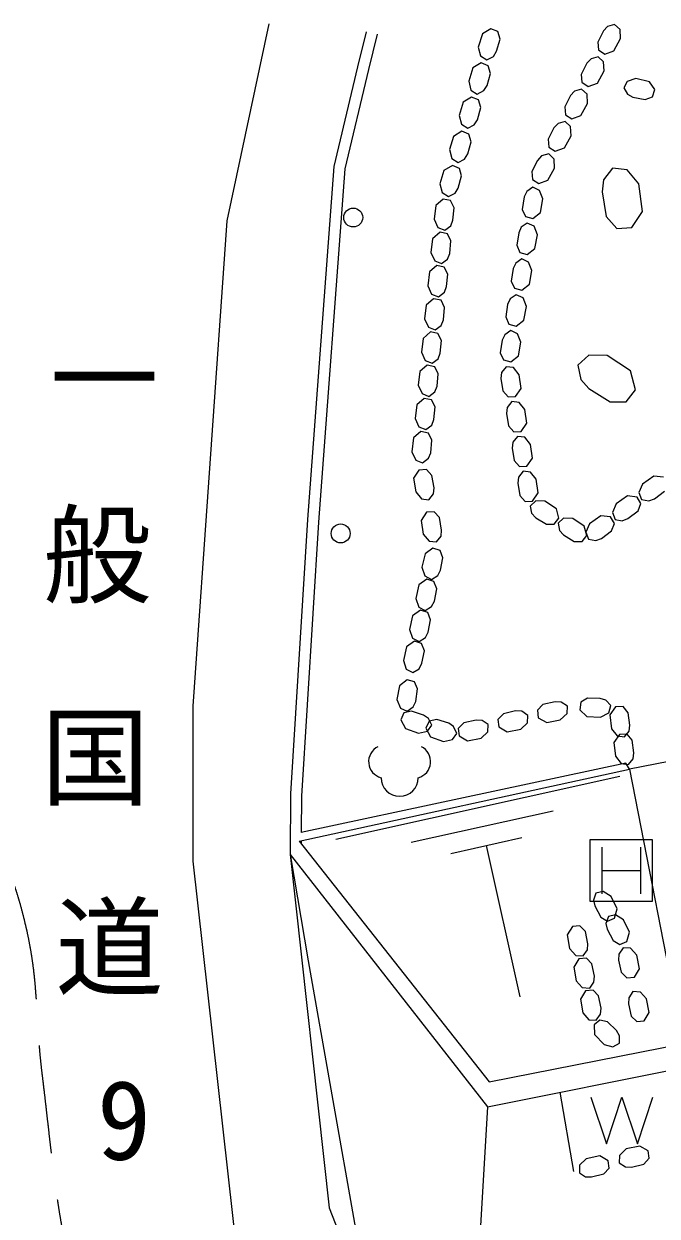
# Model space of a CAD drawing. Units: millimetres, scale not verified. Extents: x 40000 to 680000, y 20000 to 380000.
# Drawn here: x 349079 to 369498, y 282486 to 320943 of the extents above; entities that cross this region are included whole.
import ezdxf
from ezdxf.enums import TextEntityAlignment as Align

# ---------------------------------------------------------------- set-up
doc = ezdxf.new("R2010")
doc.units = ezdxf.units.MM
doc.header["$LTSCALE"] = 1000
doc.linetypes.add('CHAIN', pattern=[18.5, 12, -1.5, 3.5, -1.5])
for name, color, linetype, lineweight in [('M-BGD', 7, 'Continuous', 25), ('M-BMK', 2, 'CHAIN', 13), ('M-STR-STRC', 7, 'Continuous', 25)]:
    doc.layers.add(name, color=color, linetype=linetype, lineweight=lineweight)
doc.layers.add('M-BGD-TXT', color=7, linetype='Continuous')
doc.styles.add('ＭＳ ゴシック', font='')
doc.styles.get('ＭＳ ゴシック').set_extended_font_data('MS Gothic')

msp = doc.modelspace()

# ---------------------------------------------------------------- linework, layer by layer
at = {"layer": 'M-BGD'}
for p, q in [((364135, 320784), (363865, 320622)), ((364361, 320693), (364135, 320784)), ((367897, 320862), (367765, 320719)), ((368127, 320927), (367897, 320862)), ((368302, 320764), (368127, 320927)), ((368318, 320468), (368302, 320764)), ((363865, 320622), (363731, 320195)), ((364323, 320057), (364433, 320448)), ((364433, 320448), (364361, 320693)), ((367765, 320719), (367581, 320357)), ((367581, 320357), (367603, 320103)), ((368103, 320076), (368318, 320468)), ((363731, 320195), (363805, 319909)), ((364221, 319891), (364323, 320057)), ((367603, 320103), (367807, 319969)), ((367807, 319969), (368103, 320076)), ((363825, 319682), (363555, 319519)), ((363805, 319909), (364009, 319783)), ((364051, 319590), (363825, 319682)), ((364009, 319783), (364221, 319891)), ((364123, 319345), (364051, 319590)), ((367233, 319674), (367049, 319312)), ((367366, 319817), (367233, 319674)), ((367595, 319882), (367366, 319817)), ((367771, 319719), (367595, 319882)), ((367787, 319423), (367771, 319719)), ((363555, 319519), (363421, 319093)), ((364013, 318955), (364123, 319345)), ((367049, 319312), (367072, 319058)), ((367572, 319031), (367787, 319423)), ((363421, 319093), (363495, 318806)), ((363911, 318789), (364013, 318955)), ((367064, 318837), (366835, 318772)), ((367239, 318674), (367064, 318837)), ((367072, 319058), (367276, 318924)), ((367276, 318924), (367572, 319031)), ((368531, 319088), (368420, 318876)), ((368420, 318876), (368543, 318672)), ((368812, 319182), (368531, 319088)), ((369247, 319078), (368812, 319182)), ((369428, 318820), (369247, 319078)), ((369352, 318588), (369428, 318820)), ((363515, 318579), (363245, 318417)), ((363495, 318806), (363699, 318680)), ((363741, 318487), (363515, 318579)), ((363699, 318680), (363911, 318789)), ((363813, 318243), (363741, 318487)), ((366702, 318629), (366518, 318267)), ((366835, 318772), (366702, 318629)), ((367255, 318378), (367239, 318674)), ((368543, 318672), (368716, 318582)), ((368716, 318582), (369113, 318499)), ((369113, 318499), (369352, 318588)), ((363245, 318417), (363111, 317990)), ((363703, 317852), (363813, 318243)), ((366518, 318267), (366540, 318013)), ((367041, 317986), (367255, 318378)), ((363111, 317990), (363185, 317703)), ((363185, 317703), (363389, 317578)), ((363389, 317578), (363601, 317686)), ((363601, 317686), (363703, 317852)), ((366303, 317727), (366171, 317584)), ((366532, 317792), (366303, 317727)), ((366708, 317629), (366532, 317792)), ((366540, 318013), (366744, 317879)), ((366744, 317879), (367041, 317986)), ((362935, 317314), (362801, 316888)), ((363205, 317477), (362935, 317314)), ((363431, 317385), (363205, 317477)), ((363503, 317140), (363431, 317385)), ((366171, 317584), (365986, 317222)), ((366509, 316941), (366724, 317333)), ((366724, 317333), (366708, 317629)), ((363393, 316749), (363503, 317140)), ((365986, 317222), (366009, 316968)), ((366009, 316968), (366213, 316834)), ((366213, 316834), (366509, 316941)), ((362801, 316888), (362875, 316601)), ((362875, 316601), (363079, 316475)), ((363079, 316475), (363291, 316583)), ((363291, 316583), (363393, 316749)), ((365639, 316539), (365455, 316177)), ((365772, 316682), (365639, 316539)), ((366001, 316746), (365772, 316682)), ((366177, 316583), (366001, 316746)), ((366193, 316288), (366177, 316583)), ((362625, 316211), (362491, 315785)), ((362895, 316374), (362625, 316211)), ((363121, 316282), (362895, 316374)), ((363193, 316037), (363121, 316282)), ((365455, 316177), (365478, 315923)), ((365978, 315896), (366193, 316288)), ((368057, 316290), (367766, 315914)), ((368534, 316236), (368057, 316290)), ((368910, 315779), (368534, 316236)), ((362491, 315785), (362565, 315498)), ((363083, 315647), (363193, 316037)), ((365478, 315923), (365682, 315789)), ((365682, 315789), (365978, 315896)), ((367766, 315914), (367722, 315527)), ((369030, 314894), (368910, 315779)), ((362565, 315498), (362769, 315373)), ((362769, 315373), (362981, 315481)), ((362981, 315481), (363083, 315647)), ((365210, 315361), (365148, 314960)), ((365291, 315539), (365210, 315361)), ((365488, 315672), (365291, 315539)), ((365706, 315572), (365488, 315672)), ((365814, 315296), (365706, 315572)), ((367722, 315527), (367855, 314726)), ((362363, 315083), (362306, 314639)), ((362599, 315291), (362363, 315083)), ((362838, 315241), (362599, 315291)), ((362952, 315012), (362838, 315241)), ((362913, 314608), (362952, 315012)), ((365733, 314857), (365814, 315296)), ((362306, 314639), (362430, 314370)), ((362842, 314427), (362913, 314608)), ((365148, 314960), (365249, 314726)), ((365249, 314726), (365485, 314662)), ((365485, 314662), (365733, 314857)), ((367855, 314726), (368193, 314343)), ((368680, 314370), (369030, 314894)), ((362497, 314219), (362260, 314012)), ((362430, 314370), (362653, 314283)), ((362736, 314169), (362497, 314219)), ((362653, 314283), (362842, 314427)), ((365033, 314206), (364971, 313804)), ((365114, 314383), (365033, 314206)), ((365311, 314516), (365114, 314383)), ((365529, 314416), (365311, 314516)), ((365637, 314140), (365529, 314416)), ((368193, 314343), (368680, 314370)), ((362260, 314012), (362204, 313568)), ((362850, 313941), (362736, 314169)), ((362811, 313537), (362850, 313941)), ((365556, 313701), (365637, 314140)), ((362204, 313568), (362327, 313299)), ((362740, 313356), (362811, 313537)), ((364971, 313804), (365072, 313570)), ((365072, 313570), (365308, 313507)), ((365308, 313507), (365556, 313701)), ((362394, 313148), (362158, 312940)), ((362327, 313299), (362550, 313212)), ((362633, 313098), (362394, 313148)), ((362550, 313212), (362740, 313356)), ((362747, 312870), (362633, 313098)), ((364856, 313050), (364794, 312648)), ((364937, 313227), (364856, 313050)), ((365134, 313360), (364937, 313227)), ((365352, 313260), (365134, 313360)), ((365460, 312985), (365352, 313260)), ((362158, 312940), (362102, 312497)), ((362709, 312466), (362747, 312870)), ((365378, 312545), (365460, 312985)), ((362102, 312497), (362225, 312228)), ((362448, 312140), (362637, 312285)), ((362637, 312285), (362709, 312466)), ((364794, 312648), (364895, 312414)), ((364895, 312414), (365130, 312351)), ((365130, 312351), (365378, 312545)), ((362292, 312077), (362055, 311869)), ((362225, 312228), (362448, 312140)), ((362531, 312027), (362292, 312077)), ((362645, 311799), (362531, 312027)), ((364678, 311894), (364617, 311493)), ((364760, 312071), (364678, 311894)), ((364957, 312204), (364760, 312071)), ((365175, 312105), (364957, 312204)), ((365283, 311829), (365175, 312105)), ((362055, 311869), (361999, 311426)), ((362606, 311395), (362645, 311799)), ((365201, 311389), (365283, 311829)), ((361999, 311426), (362122, 311157)), ((362122, 311157), (362346, 311069)), ((362346, 311069), (362535, 311213)), ((362535, 311213), (362606, 311395)), ((364617, 311493), (364718, 311259)), ((364718, 311259), (364953, 311195)), ((364953, 311195), (365201, 311389)), ((361953, 310798), (361897, 310355)), ((362190, 311006), (361953, 310798)), ((362428, 310956), (362190, 311006)), ((362542, 310728), (362428, 310956)), ((364501, 310738), (364440, 310337)), ((364583, 310915), (364501, 310738)), ((364780, 311049), (364583, 310915)), ((364998, 310949), (364780, 311049)), ((365105, 310673), (364998, 310949)), ((361897, 310355), (362020, 310086)), ((362504, 310324), (362542, 310728)), ((365024, 310233), (365105, 310673)), ((362020, 310086), (362243, 309998)), ((362243, 309998), (362433, 310142)), ((362433, 310142), (362504, 310324)), ((364440, 310337), (364541, 310103)), ((364541, 310103), (364776, 310039)), ((364776, 310039), (365024, 310233)), ((367299, 310259), (366944, 309937)), ((367890, 310241), (367299, 310259)), ((368635, 309746), (367890, 310241)), ((361851, 309727), (361794, 309284)), ((362087, 309935), (361851, 309727)), ((362326, 309885), (362087, 309935)), ((362440, 309657), (362326, 309885)), ((362401, 309253), (362440, 309657)), ((364480, 309697), (364457, 309503)), ((364627, 309884), (364480, 309697)), ((364865, 309857), (364627, 309884)), ((365052, 309627), (364865, 309857)), ((365110, 309184), (365052, 309627)), ((366944, 309937), (367034, 309470)), ((368797, 309137), (368635, 309746)), ((361794, 309284), (361918, 309015)), ((362330, 309071), (362401, 309253)), ((364457, 309503), (364522, 309103)), ((367034, 309470), (367296, 309181)), ((361985, 308864), (361748, 308656)), ((361918, 309015), (362141, 308927)), ((362224, 308814), (361985, 308864)), ((362141, 308927), (362330, 309071)), ((362338, 308586), (362224, 308814)), ((364522, 309103), (364691, 308911)), ((364691, 308911), (364934, 308923)), ((364934, 308923), (365110, 309184)), ((367296, 309181), (367985, 308752)), ((368495, 308754), (368797, 309137)), ((361748, 308656), (361692, 308213)), ((362299, 308182), (362338, 308586)), ((364663, 308573), (364640, 308380)), ((364809, 308761), (364663, 308573)), ((365047, 308733), (364809, 308761)), ((365235, 308504), (365047, 308733)), ((365293, 308061), (365235, 308504)), ((367985, 308752), (368495, 308754)), ((361692, 308213), (361815, 307943)), ((362228, 308000), (362299, 308182)), ((364640, 308380), (364705, 307979)), ((365117, 307799), (365293, 308061)), ((361882, 307793), (361646, 307585)), ((361815, 307943), (362038, 307856)), ((362121, 307743), (361882, 307793)), ((362038, 307856), (362228, 308000)), ((362235, 307515), (362121, 307743)), ((364705, 307979), (364873, 307787)), ((364873, 307787), (365117, 307799)), ((361646, 307585), (361590, 307142)), ((362197, 307111), (362235, 307515)), ((364845, 307450), (364823, 307256)), ((364992, 307637), (364845, 307450)), ((365230, 307609), (364992, 307637)), ((365418, 307380), (365230, 307609)), ((365476, 306937), (365418, 307380)), ((361590, 307142), (361713, 306872)), ((361936, 306785), (362125, 306929)), ((362125, 306929), (362197, 307111)), ((364823, 307256), (364888, 306855)), ((365300, 306676), (365476, 306937)), ((361819, 306551), (361647, 306287)), ((361713, 306872), (361936, 306785)), ((362062, 306567), (361819, 306551)), ((362233, 306378), (362062, 306567)), ((364888, 306855), (365056, 306664)), ((365175, 306513), (365028, 306326)), ((365056, 306664), (365300, 306676)), ((365413, 306486), (365175, 306513)), ((361647, 306287), (361712, 305845)), ((362305, 305979), (362233, 306378)), ((365028, 306326), (365005, 306132)), ((365005, 306132), (365070, 305732)), ((365600, 306256), (365413, 306486)), ((365658, 305813), (365600, 306256)), ((369392, 306353), (369026, 306096)), ((369705, 306318), (369392, 306353)), ((361712, 305845), (361903, 305619)), ((362141, 305595), (362285, 305785)), ((362285, 305785), (362305, 305979)), ((365482, 305552), (365658, 305813)), ((369026, 306096), (368910, 305824)), ((368910, 305824), (368995, 305600)), ((369411, 305626), (369736, 305869)), ((361903, 305619), (362141, 305595)), ((365070, 305732), (365239, 305540)), ((365239, 305540), (365482, 305552)), ((365581, 305553), (365404, 305391)), ((365404, 305391), (365450, 305158)), ((365877, 305545), (365581, 305553)), ((366250, 305298), (365877, 305545)), ((368172, 305457), (368056, 305185)), ((368538, 305714), (368172, 305457)), ((368851, 305679), (368538, 305714)), ((368975, 305468), (368851, 305679)), ((368882, 305231), (368975, 305468)), ((368995, 305600), (369229, 305557)), ((369229, 305557), (369411, 305626)), ((362062, 305189), (361890, 304926)), ((362306, 305206), (362062, 305189)), ((362477, 305017), (362306, 305206)), ((362548, 304617), (362477, 305017)), ((365450, 305158), (365581, 305014)), ((365581, 305014), (365927, 304800)), ((366182, 304802), (366332, 304994)), ((366332, 304994), (366250, 305298)), ((366478, 305000), (366301, 304838)), ((366774, 304991), (366478, 305000)), ((367147, 304745), (366774, 304991)), ((367684, 305075), (367318, 304818)), ((367997, 305040), (367684, 305075)), ((368121, 304829), (367997, 305040)), ((368056, 305185), (368141, 304961)), ((368375, 304918), (368557, 304987)), ((368557, 304987), (368882, 305231)), ((361890, 304926), (361955, 304483)), ((362529, 304423), (362548, 304617)), ((365927, 304800), (366182, 304802)), ((366301, 304838), (366347, 304604)), ((366347, 304604), (366478, 304460)), ((367229, 304441), (367147, 304745)), ((367318, 304818), (367202, 304546)), ((367703, 304348), (368028, 304592)), ((368028, 304592), (368121, 304829)), ((368141, 304961), (368375, 304918)), ((361955, 304483), (362146, 304257)), ((362146, 304257), (362385, 304233)), ((362385, 304233), (362529, 304423)), ((366478, 304460), (366823, 304247)), ((366823, 304247), (367078, 304248)), ((367078, 304248), (367229, 304441)), ((367202, 304546), (367287, 304322)), ((367287, 304322), (367521, 304279)), ((367521, 304279), (367703, 304348)), ((362013, 303850), (361913, 303415)), ((362270, 304033), (362013, 303850)), ((362502, 303959), (362270, 304033)), ((362593, 303721), (362502, 303959)), ((362513, 303323), (362593, 303721)), ((361913, 303415), (362008, 303134)), ((362008, 303134), (362221, 303025)), ((362221, 303025), (362424, 303149)), ((362424, 303149), (362513, 303323)), ((361814, 302848), (361713, 302413)), ((362070, 303031), (361814, 302848)), ((362303, 302957), (362070, 303031)), ((362393, 302719), (362303, 302957)), ((362314, 302321), (362393, 302719)), ((361713, 302413), (361809, 302132)), ((362225, 302147), (362314, 302321)), ((361871, 302029), (361615, 301846)), ((361809, 302132), (362022, 302023)), ((362104, 301955), (361871, 302029)), ((362022, 302023), (362225, 302147)), ((362194, 301717), (362104, 301955)), ((361615, 301846), (361514, 301411)), ((362115, 301319), (362194, 301717)), ((361514, 301411), (361609, 301131)), ((361609, 301131), (361823, 301021)), ((361823, 301021), (362026, 301145)), ((362026, 301145), (362115, 301319)), ((361415, 300844), (361315, 300409)), ((361672, 301027), (361415, 300844)), ((361904, 300954), (361672, 301027)), ((361995, 300715), (361904, 300954)), ((361315, 300409), (361410, 300129)), ((361915, 300317), (361995, 300715)), ((361410, 300129), (361623, 300019)), ((361623, 300019), (361826, 300144)), ((361826, 300144), (361915, 300317)), ((361190, 299590), (361110, 299150)), ((361437, 299785), (361190, 299590)), ((361673, 299723), (361437, 299785)), ((361775, 299489), (361673, 299723)), ((361715, 299088), (361775, 299489)), ((361110, 299150), (361219, 298875)), ((361219, 298875), (361437, 298776)), ((361437, 298776), (361634, 298910)), ((361634, 298910), (361715, 299088)), ((365817, 298986), (365636, 298806)), ((366212, 299077), (365817, 298986)), ((366407, 299067), (366212, 299077)), ((366604, 298933), (366407, 299067)), ((366592, 298694), (366604, 298933)), ((367034, 299060), (367003, 298818)), ((367003, 298818), (367230, 298598)), ((367252, 299192), (367034, 299060)), ((367658, 299185), (367252, 299192)), ((367845, 299129), (367658, 299185)), ((368004, 298952), (367845, 299129)), ((367935, 298722), (368004, 298952)), ((368154, 298911), (367973, 298653)), ((368398, 298919), (368154, 298911)), ((368562, 298724), (368398, 298919)), ((361335, 298715), (361233, 298493)), ((361233, 298493), (361384, 298217)), ((361582, 298776), (361335, 298715)), ((361968, 298649), (361582, 298776)), ((362129, 298540), (361968, 298649)), ((362143, 298450), (362041, 298228)), ((362228, 298323), (362129, 298540)), ((362390, 298510), (362143, 298450)), ((362776, 298384), (362390, 298510)), ((363659, 298487), (363263, 298396)), ((363853, 298477), (363659, 298487)), ((364050, 298343), (363853, 298477)), ((364540, 298691), (364360, 298510)), ((364360, 298510), (364388, 298268)), ((364935, 298782), (364540, 298691)), ((365130, 298772), (364935, 298782)), ((365327, 298638), (365130, 298772)), ((365315, 298399), (365327, 298638)), ((365636, 298806), (365665, 298563)), ((365665, 298563), (365937, 298405)), ((365937, 298405), (366375, 298492)), ((366375, 298492), (366592, 298694)), ((367230, 298598), (367676, 298578)), ((367676, 298578), (367935, 298722)), ((367973, 298653), (368023, 298209)), ((368620, 298322), (368562, 298724)), ((361384, 298217), (361804, 298064)), ((361804, 298064), (362094, 298125)), ((362041, 298228), (362192, 297951)), ((362094, 298125), (362228, 298323)), ((362937, 298274), (362776, 298384)), ((362902, 297859), (363036, 298058)), ((363036, 298058), (362937, 298274)), ((363263, 298396), (363083, 298215)), ((363083, 298215), (363111, 297973)), ((363822, 297902), (364038, 298104)), ((364038, 298104), (364050, 298343)), ((364388, 298268), (364660, 298109)), ((364660, 298109), (365098, 298197)), ((365098, 298197), (365315, 298399)), ((368023, 298209), (368206, 297976)), ((368444, 297944), (368594, 298129)), ((368594, 298129), (368620, 298322)), ((362192, 297951), (362612, 297798)), ((362612, 297798), (362902, 297859)), ((363111, 297973), (363383, 297814)), ((363383, 297814), (363822, 297902)), ((368282, 298023), (368101, 297765)), ((368101, 297765), (368151, 297321)), ((368206, 297976), (368444, 297944)), ((368526, 298031), (368282, 298023)), ((368690, 297836), (368526, 298031)), ((368748, 297434), (368690, 297836)), ((368151, 297321), (368335, 297088)), ((368722, 297241), (368748, 297434)), ((368335, 297088), (368572, 297056)), ((368572, 297056), (368722, 297241)), ((369875, 297152), (368608, 296904)), ((368608, 296904), (370337, 288047)), ((359137, 294648), (368296, 296677)), ((361562, 294544), (366142, 295559)), ((358023, 294596), (358023, 294503)), ((362842, 294187), (365132, 294695)), ((357961, 294582), (364079, 286815)), ((363987, 294441), (365069, 289556)), ((357663, 294148), (364032, 286015)), ((367526, 292906), (367447, 292682)), ((367447, 292682), (367487, 292491)), ((367760, 292956), (367526, 292906)), ((368011, 292799), (367760, 292956)), ((368208, 292398), (368011, 292799)), ((367487, 292491), (367677, 292132)), ((368124, 292094), (368208, 292398)), ((364079, 286815), (391152, 292144)), ((367677, 292132), (367898, 292004)), ((367924, 292153), (367845, 291929)), ((367845, 291929), (367886, 291738)), ((367898, 292004), (368124, 292094)), ((368159, 292203), (367924, 292153)), ((368409, 292046), (368159, 292203)), ((368606, 291645), (368409, 292046)), ((366765, 291827), (366599, 291559)), ((366599, 291559), (366675, 291119)), ((367008, 291849), (366765, 291827)), ((367184, 291664), (367008, 291849)), ((367265, 291266), (367184, 291664)), ((367886, 291738), (368075, 291379)), ((368523, 291341), (368606, 291645)), ((367250, 291072), (367265, 291266)), ((368075, 291379), (368296, 291252)), ((368399, 291137), (368264, 290941)), ((368296, 291252), (368523, 291341)), ((368638, 291124), (368399, 291137)), ((368839, 290906), (368638, 291124)), ((366675, 291119), (366871, 290897)), ((366976, 290789), (366811, 290521)), ((366871, 290897), (367110, 290879)), ((367219, 290811), (366976, 290789)), ((367110, 290879), (367250, 291072)), ((367395, 290626), (367219, 290811)), ((368264, 290941), (368253, 290746)), ((368253, 290746), (368342, 290350)), ((368924, 290467), (368839, 290906)), ((366811, 290521), (366887, 290080)), ((367476, 290228), (367395, 290626)), ((368764, 290196), (368924, 290467)), ((366887, 290080), (367083, 289859)), ((367322, 289841), (367461, 290034)), ((367461, 290034), (367476, 290228)), ((368342, 290350), (368522, 290169)), ((368522, 290169), (368764, 290196)), ((367188, 289751), (367022, 289483)), ((367083, 289859), (367322, 289841)), ((367431, 289773), (367188, 289751)), ((367607, 289588), (367431, 289773)), ((367688, 289190), (367607, 289588)), ((368717, 289727), (368581, 289531)), ((368956, 289714), (368717, 289727)), ((369157, 289496), (368956, 289714)), ((367022, 289483), (367098, 289042)), ((368581, 289531), (368570, 289337)), ((368570, 289337), (368659, 288941)), ((369241, 289058), (369157, 289496)), ((364032, 286015), (379104, 289030)), ((367098, 289042), (367295, 288821)), ((367295, 288821), (367534, 288802)), ((367534, 288802), (367673, 288996)), ((367673, 288996), (367688, 289190)), ((368659, 288941), (368839, 288759)), ((369081, 288786), (369241, 289058)), ((367653, 288810), (367464, 288656)), ((367464, 288656), (367477, 288342)), ((367902, 288755), (367653, 288810)), ((368192, 288471), (367902, 288755)), ((368288, 288301), (368192, 288471)), ((368839, 288759), (369081, 288786)), ((367477, 288342), (367786, 288019)), ((368073, 287945), (368281, 288063)), ((368281, 288063), (368288, 288301)), ((367786, 288019), (368073, 287945)), ((366811, 283922), (366369, 286482)), ((367361, 286322), (367861, 284822)), ((367861, 284822), (368361, 286322)), ((368361, 286322), (368861, 284822)), ((368861, 284822), (369361, 286322)), ((364032, 286015), (363183, 271866)), ((368499, 284652), (368286, 284447)), ((368936, 284747), (368499, 284652)), ((369211, 284593), (368936, 284747)), ((369243, 284351), (369211, 284593)), ((367210, 284333), (366997, 284127)), ((367647, 284427), (367210, 284333)), ((367922, 284273), (367647, 284427)), ((367954, 284031), (367922, 284273)), ((368286, 284447), (368278, 284207)), ((368278, 284207), (368477, 284077)), ((369066, 284167), (369243, 284351)), ((366997, 284127), (366989, 283888)), ((366989, 283888), (367188, 283757)), ((367382, 283750), (367777, 283848)), ((367777, 283848), (367954, 284031)), ((368477, 284077), (368672, 284070)), ((368672, 284070), (369066, 284167)), ((367188, 283757), (367382, 283750))]:
    msp.add_line(p, q, dxfattribs=at)
for points in [[(356981, 320943), (355626, 314593), (354526, 298930), (354526, 293935), (355965, 281065), (359013, 271413), (364855, 261338)], [(360114, 320689), (359835, 319554), (359070, 316343), (358225, 304951), (357675, 296108), (357663, 294148), (358928, 282759), (363183, 271866)], [(360471, 320611), (360193, 319475), (359427, 316265), (358583, 304873), (358032, 296030), (358025, 294857)], [(357961, 294582), (368608, 296904), (368489, 297096), (358025, 294857)], [(357663, 294148), (358251, 290717), (359775, 282081), (361468, 277086), (363183, 271866)]]:
    msp.add_lwpolyline(points, dxfattribs=at)
for centre in [(359700, 314696), (359294, 304506)]:
    msp.add_circle(centre, 305, dxfattribs=at)
for centre, radius, start, end in [((360731, 297147), 536, 116.087, 255.3342), ((361660, 297147), 536, 284.6658, 63.913), ((361195, 296628), 600, 180, 0)]:
    msp.add_arc(centre, radius, start, end, dxfattribs=at)
at = {"layer": 'M-BMK'}
msp.add_open_spline([(343035, 298644), (344295, 298181), (344815, 298010), (345763, 297292), (346611, 296651), (347073, 296226), (347655, 295336), (348472, 294085), (348806, 293267), (349144, 291811), (349562, 290007), (349435, 288936), (349660, 287098), (349956, 284683), (350046, 283315), (350527, 280930), (351190, 277652), (351648, 275822), (352710, 272651), (353486, 270334), (354068, 269088), (355044, 266848), (355895, 264896), (356198, 264256), (357336, 261900)], degree=3, knots=[0, 0, 0, 0, 1, 1, 1, 2, 2, 2, 3, 3, 3, 4, 4, 4, 5, 5, 5, 6, 6, 6, 7, 7, 7, 8, 8, 8, 8], dxfattribs=at)
at = {"layer": 'M-STR-STRC'}
for p, q in [((367336, 292637), (367336, 294637)), ((367336, 294637), (369336, 294637)), ((369336, 294637), (369336, 292637)), ((367711, 294387), (367711, 292887)), ((368961, 294387), (368961, 292887)), ((367711, 293637), (368961, 293637)), ((369336, 292637), (367336, 292637))]:
    msp.add_line(p, q, dxfattribs=at)

# ---------------------------------------------------------------- texts
at = {"layer": 'M-BGD-TXT', "style": 'ＭＳ ゴシック'}
for s, p in [('一', (351673, 307442)), ('般', (351445, 301763)), ('国', (351386, 295233)), ('道', (351843, 289102)), ('9', (352308, 283536))]:
    msp.add_text(s, height=2566, dxfattribs=at).set_placement(p, align=Align.BOTTOM_CENTER)

doc.saveas('drawing.dxf')
